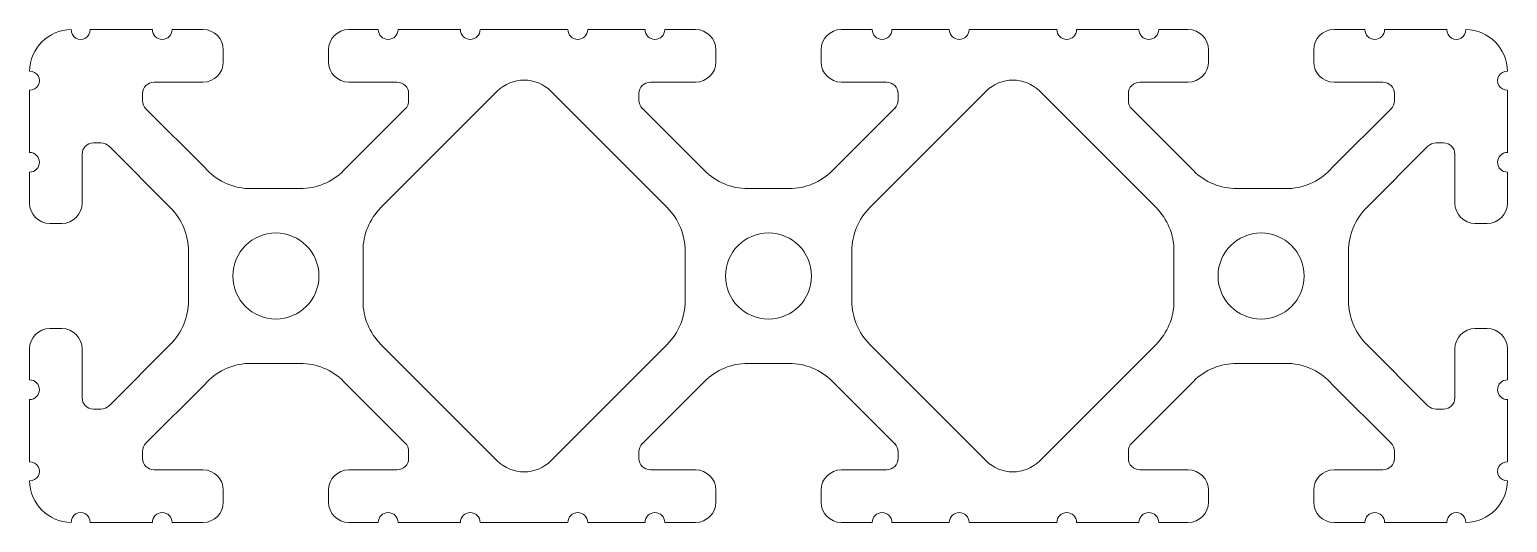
# Model space of a CAD drawing. Header units: inches. Extents: x -2.25 to 2.25, y -0.75 to 0.75.
import ezdxf

# ---------------------------------------------------------------- set-up
doc = ezdxf.new("R2010")
doc.units = ezdxf.units.IN
doc.header["$MEASUREMENT"] = 0

msp = doc.modelspace()

# ---------------------------------------------------------------- linework, layer by layer
at = {"color": 7, "linetype": 'Continuous', "lineweight": 15}
for p, q in [((-1.876, 0.75), (-2.066, 0.75)), ((-1.722, 0.75), (-1.816, 0.75)), ((-1.1881, 0.75), (-1.278, 0.75)), ((-0.938, 0.75), (-1.1281, 0.75)), ((-0.6106, 0.75), (-0.878, 0.75)), ((-0.3759, 0.75), (-0.5506, 0.75)), ((-0.222, 0.75), (-0.3159, 0.75)), ((0.3159, 0.75), (0.222, 0.75)), ((0.5506, 0.75), (0.3759, 0.75)), ((0.878, 0.75), (0.6106, 0.75)), ((1.1281, 0.75), (0.938, 0.75)), ((1.278, 0.75), (1.1881, 0.75)), ((1.816, 0.75), (1.722, 0.75)), ((2.066, 0.75), (1.876, 0.75)), ((-1.66, 0.652), (-1.66, 0.688)), ((-1.34, 0.688), (-1.34, 0.652)), ((-0.16, 0.652), (-0.16, 0.688)), ((0.16, 0.688), (0.16, 0.652)), ((1.34, 0.652), (1.34, 0.688)), ((1.66, 0.688), (1.66, 0.652)), ((-1.8707, 0.59), (-1.722, 0.59)), ((-1.278, 0.59), (-1.1307, 0.59)), ((-0.3595, 0.59), (-0.222, 0.59)), ((0.222, 0.59), (0.3595, 0.59)), ((1.1307, 0.59), (1.278, 0.59)), ((1.722, 0.59), (1.8707, 0.59)), ((-2.25, 0.566), (-2.25, 0.376)), ((-1.9057, 0.5334), (-1.9057, 0.555)), ((-0.8261, 0.5623), (-1.18, 0.2084)), ((-1.0957, 0.555), (-1.0957, 0.5334)), ((-0.3086, 0.2084), (-0.6625, 0.5623)), ((-0.3945, 0.535), (-0.3945, 0.555)), ((0.6625, 0.5623), (0.3086, 0.2084)), ((0.3945, 0.555), (0.3945, 0.535)), ((1.18, 0.2084), (0.8261, 0.5623)), ((1.0957, 0.5334), (1.0957, 0.555)), ((1.9057, 0.555), (1.9057, 0.5334)), ((2.25, 0.376), (2.25, 0.566)), ((-1.7166, 0.3298), (-1.8955, 0.5086)), ((-1.106, 0.5086), (-1.2939, 0.3208)), ((-0.1947, 0.3208), (-0.3842, 0.5103)), ((0.3842, 0.5103), (0.1947, 0.3208)), ((1.2939, 0.3208), (1.106, 0.5086)), ((1.8955, 0.5086), (1.7166, 0.3298)), ((-2.09, 0.222), (-2.09, 0.3707)), ((-2.0557, 0.405), (-2.0326, 0.405)), ((-2.0079, 0.3947), (-1.8208, 0.2076)), ((1.8208, 0.2076), (2.0079, 0.3947)), ((2.0326, 0.405), (2.0557, 0.405)), ((2.09, 0.3707), (2.09, 0.222)), ((-2.25, 0.316), (-2.25, 0.222)), ((2.25, 0.222), (2.25, 0.316)), ((-1.4261, 0.266), (-1.5844, 0.266)), ((0.0625, 0.266), (-0.0625, 0.266)), ((1.5844, 0.266), (1.4261, 0.266)), ((-2.188, 0.16), (-2.152, 0.16)), ((2.152, 0.16), (2.188, 0.16)), ((-1.766, 0.0754), (-1.766, -0.0754)), ((-1.2347, 0.0761), (-1.2347, -0.0761)), ((-0.2538, -0.0761), (-0.2538, 0.0761)), ((0.2538, 0.0761), (0.2538, -0.0761)), ((1.2347, -0.0761), (1.2347, 0.0761)), ((1.766, -0.0754), (1.766, 0.0754)), ((-2.152, -0.16), (-2.188, -0.16)), ((2.188, -0.16), (2.152, -0.16)), ((-2.25, -0.222), (-2.25, -0.316)), ((-2.09, -0.3707), (-2.09, -0.222)), ((-1.8208, -0.2076), (-2.0079, -0.3947)), ((-1.18, -0.2084), (-0.8261, -0.5623)), ((-0.6625, -0.5623), (-0.3086, -0.2084)), ((0.3086, -0.2084), (0.6625, -0.5623)), ((0.8261, -0.5623), (1.18, -0.2084)), ((2.0079, -0.3947), (1.8208, -0.2076)), ((2.09, -0.222), (2.09, -0.3707)), ((2.25, -0.316), (2.25, -0.222)), ((-1.5844, -0.266), (-1.4261, -0.266)), ((-0.0625, -0.266), (0.0625, -0.266)), ((1.4261, -0.266), (1.5844, -0.266)), ((-1.8955, -0.5086), (-1.7166, -0.3298)), ((-1.2939, -0.3208), (-1.106, -0.5086)), ((-0.3842, -0.5103), (-0.1947, -0.3208)), ((0.1947, -0.3208), (0.3842, -0.5103)), ((1.106, -0.5086), (1.2939, -0.3208)), ((1.7166, -0.3298), (1.8955, -0.5086)), ((-2.25, -0.376), (-2.25, -0.566)), ((-2.0326, -0.405), (-2.0557, -0.405)), ((2.0557, -0.405), (2.0326, -0.405)), ((2.25, -0.566), (2.25, -0.376)), ((-1.9057, -0.555), (-1.9057, -0.5334)), ((-1.0957, -0.5334), (-1.0957, -0.555)), ((-0.3945, -0.555), (-0.3945, -0.535)), ((0.3945, -0.535), (0.3945, -0.555)), ((1.0957, -0.555), (1.0957, -0.5334)), ((1.9057, -0.5334), (1.9057, -0.555)), ((-1.722, -0.59), (-1.8707, -0.59)), ((-1.1307, -0.59), (-1.278, -0.59)), ((-0.222, -0.59), (-0.3595, -0.59)), ((0.3595, -0.59), (0.222, -0.59)), ((1.278, -0.59), (1.1307, -0.59)), ((1.8707, -0.59), (1.722, -0.59)), ((-1.66, -0.688), (-1.66, -0.652)), ((-1.34, -0.652), (-1.34, -0.688)), ((-0.16, -0.688), (-0.16, -0.652)), ((0.16, -0.652), (0.16, -0.688)), ((1.34, -0.688), (1.34, -0.652)), ((1.66, -0.652), (1.66, -0.688)), ((-2.066, -0.75), (-1.876, -0.75)), ((-1.816, -0.75), (-1.722, -0.75)), ((-1.278, -0.75), (-1.1881, -0.75)), ((-1.1281, -0.75), (-0.938, -0.75)), ((-0.878, -0.75), (-0.6106, -0.75)), ((-0.5506, -0.75), (-0.3759, -0.75)), ((-0.3159, -0.75), (-0.222, -0.75)), ((0.222, -0.75), (0.3159, -0.75)), ((0.3759, -0.75), (0.5506, -0.75)), ((0.6106, -0.75), (0.878, -0.75)), ((0.938, -0.75), (1.1281, -0.75)), ((1.1881, -0.75), (1.278, -0.75)), ((1.722, -0.75), (1.816, -0.75)), ((1.876, -0.75), (2.066, -0.75))]:
    msp.add_line(p, q, dxfattribs=at)
for centre in [(-1.5, 0), (0, 0), (1.5, 0)]:
    msp.add_circle(centre, 0.131, dxfattribs=at)
for centre, radius, start, end in [((-2.1222, 0.6222), 0.1278, 90.3862, 179.6138), ((-2.0945, 0.7486), 0.0286, 177.1705, 2.8375), ((-1.846, 0.75), 0.03, 180, 360), ((-1.722, 0.688), 0.062, 0, 90), ((-1.278, 0.688), 0.062, 90, 180), ((-1.1581, 0.75), 0.03, 180, 0), ((-0.908, 0.75), 0.03, 180, 0), ((-0.5806, 0.75), 0.03, 180, 0), ((-0.3459, 0.75), 0.03, 180, 0), ((-0.222, 0.688), 0.062, 0, 90), ((0.222, 0.688), 0.062, 90, 180), ((0.3459, 0.75), 0.03, 180, 0), ((0.5806, 0.75), 0.03, 180, 0), ((0.908, 0.75), 0.03, 180, 0), ((1.1581, 0.75), 0.03, 180, 0), ((1.278, 0.688), 0.062, 0, 90), ((1.722, 0.688), 0.062, 90, 180), ((1.846, 0.75), 0.03, 180, 360), ((2.0945, 0.7486), 0.0286, 177.1625, 2.8295), ((2.1222, 0.6222), 0.1278, 0.3862, 89.6138), ((-1.722, 0.652), 0.062, 270, 0), ((-1.278, 0.652), 0.062, 180, 270), ((-0.222, 0.652), 0.062, 270, 0), ((0.222, 0.652), 0.062, 180, 270), ((1.278, 0.652), 0.062, 270, 0), ((1.722, 0.652), 0.062, 180, 270), ((-2.2486, 0.5945), 0.0286, 267.1625, 92.8295), ((-1.8707, 0.555), 0.035, 90, 180), ((-1.1307, 0.555), 0.035, 0, 90), ((-0.7443, 0.4805), 0.1157, 45, 135), ((-0.3595, 0.555), 0.035, 90, 180), ((0.3595, 0.555), 0.035, 0, 90), ((0.7443, 0.4805), 0.1157, 45, 135), ((1.1307, 0.555), 0.035, 90, 180), ((1.8707, 0.555), 0.035, 0, 90), ((2.2486, 0.5945), 0.0286, 87.1705, 272.8375), ((-1.8707, 0.5334), 0.035, 180, 225), ((-1.1307, 0.5334), 0.035, 315, 0), ((-0.3595, 0.535), 0.035, 180, 225), ((0.3595, 0.535), 0.035, 315, 0), ((1.1307, 0.5334), 0.035, 180, 225), ((1.8707, 0.5334), 0.035, 315, 0), ((-2.0557, 0.3707), 0.0343, 90, 180), ((2.0557, 0.3707), 0.0343, 0, 90), ((-2.25, 0.346), 0.03, 270, 90), ((-2.0326, 0.37), 0.035, 45, 90), ((2.0326, 0.37), 0.035, 90, 135), ((2.25, 0.346), 0.03, 90, 270), ((-1.5758, 0.4528), 0.187, 221.1415, 267.3646), ((-1.4261, 0.453), 0.187, 270, 315), ((-0.0625, 0.453), 0.187, 225, 270), ((0.0625, 0.453), 0.187, 270, 315), ((1.4261, 0.453), 0.187, 225, 270), ((1.5758, 0.4528), 0.187, 272.6354, 318.8585), ((-2.188, 0.222), 0.062, 180, 270), ((-2.152, 0.222), 0.062, 270, 0), ((-1.953, 0.0754), 0.187, 0, 45), ((-1.0477, 0.0761), 0.187, 135, 180), ((-0.4408, 0.0761), 0.187, 0, 45), ((0.4408, 0.0761), 0.187, 135, 180), ((1.0477, 0.0761), 0.187, 0, 45), ((1.953, 0.0754), 0.187, 135, 180), ((2.152, 0.222), 0.062, 180, 270), ((2.188, 0.222), 0.062, 270, 0), ((-1.953, -0.0754), 0.187, 315, 0), ((-1.0477, -0.0761), 0.187, 180, 225), ((-0.4408, -0.0761), 0.187, 315, 0), ((0.4408, -0.0761), 0.187, 180, 225), ((1.0477, -0.0761), 0.187, 315, 0), ((1.953, -0.0754), 0.187, 180, 225), ((-2.188, -0.222), 0.062, 90, 180), ((-2.152, -0.222), 0.062, 0, 90), ((2.152, -0.222), 0.062, 90, 180), ((2.188, -0.222), 0.062, 0, 90), ((-1.5758, -0.4528), 0.187, 92.6354, 138.8585), ((-1.4261, -0.453), 0.187, 45, 90), ((-0.0625, -0.453), 0.187, 90, 135), ((0.0625, -0.453), 0.187, 45, 90), ((1.4261, -0.453), 0.187, 90, 135), ((1.5758, -0.4528), 0.187, 41.1415, 87.3646), ((-2.25, -0.346), 0.03, 270, 90), ((2.25, -0.346), 0.03, 90, 270), ((-2.0557, -0.3707), 0.0343, 180, 270), ((-2.0326, -0.37), 0.035, 270, 315), ((2.0326, -0.37), 0.035, 225, 270), ((2.0557, -0.3707), 0.0343, 270, 360), ((-1.8707, -0.5334), 0.035, 135, 180), ((-1.1307, -0.5334), 0.035, 0, 45), ((-0.3595, -0.535), 0.035, 135, 180), ((0.3595, -0.535), 0.035, 0, 45), ((1.1307, -0.5334), 0.035, 135, 180), ((1.8707, -0.5334), 0.035, 0, 45), ((-2.2486, -0.5945), 0.0286, 267.1705, 92.8375), ((-1.8707, -0.555), 0.035, 180, 270), ((-1.1307, -0.555), 0.035, 270, 0), ((-0.7443, -0.4805), 0.1157, 225, 315), ((-0.3595, -0.555), 0.035, 180, 270), ((0.3595, -0.555), 0.035, 270, 0), ((0.7443, -0.4805), 0.1157, 225, 315), ((1.1307, -0.555), 0.035, 180, 270), ((1.8707, -0.555), 0.035, 270, 0), ((2.2486, -0.5945), 0.0286, 87.1625, 272.8295), ((-2.1222, -0.6222), 0.1278, 180.3862, 269.6138), ((-1.722, -0.652), 0.062, 0, 90), ((-1.278, -0.652), 0.062, 90, 180), ((-0.222, -0.652), 0.062, 0, 90), ((0.222, -0.652), 0.062, 90, 180), ((1.278, -0.652), 0.062, 0, 90), ((1.722, -0.652), 0.062, 90, 180), ((2.1222, -0.6222), 0.1278, 270.3862, 359.6138), ((-2.0945, -0.7486), 0.0286, 357.1625, 182.8295), ((-1.846, -0.75), 0.03, 360, 180), ((-1.722, -0.688), 0.062, 270, 0), ((-1.278, -0.688), 0.062, 180, 270), ((-1.1581, -0.75), 0.03, 360, 180), ((-0.908, -0.75), 0.03, 360, 180), ((-0.5806, -0.75), 0.03, 0, 180), ((-0.3459, -0.75), 0.03, 0, 180), ((-0.222, -0.688), 0.062, 270, 0), ((0.222, -0.688), 0.062, 180, 270), ((0.3459, -0.75), 0.03, 360, 180), ((0.5806, -0.75), 0.03, 360, 180), ((0.908, -0.75), 0.03, 0, 180), ((1.1581, -0.75), 0.03, 360, 180), ((1.278, -0.688), 0.062, 270, 0), ((1.722, -0.688), 0.062, 180, 270), ((1.846, -0.75), 0.03, 0, 180), ((2.0945, -0.7486), 0.0286, 357.1705, 182.8375)]:
    msp.add_arc(centre, radius, start, end, dxfattribs=at)

doc.saveas('drawing.dxf')
